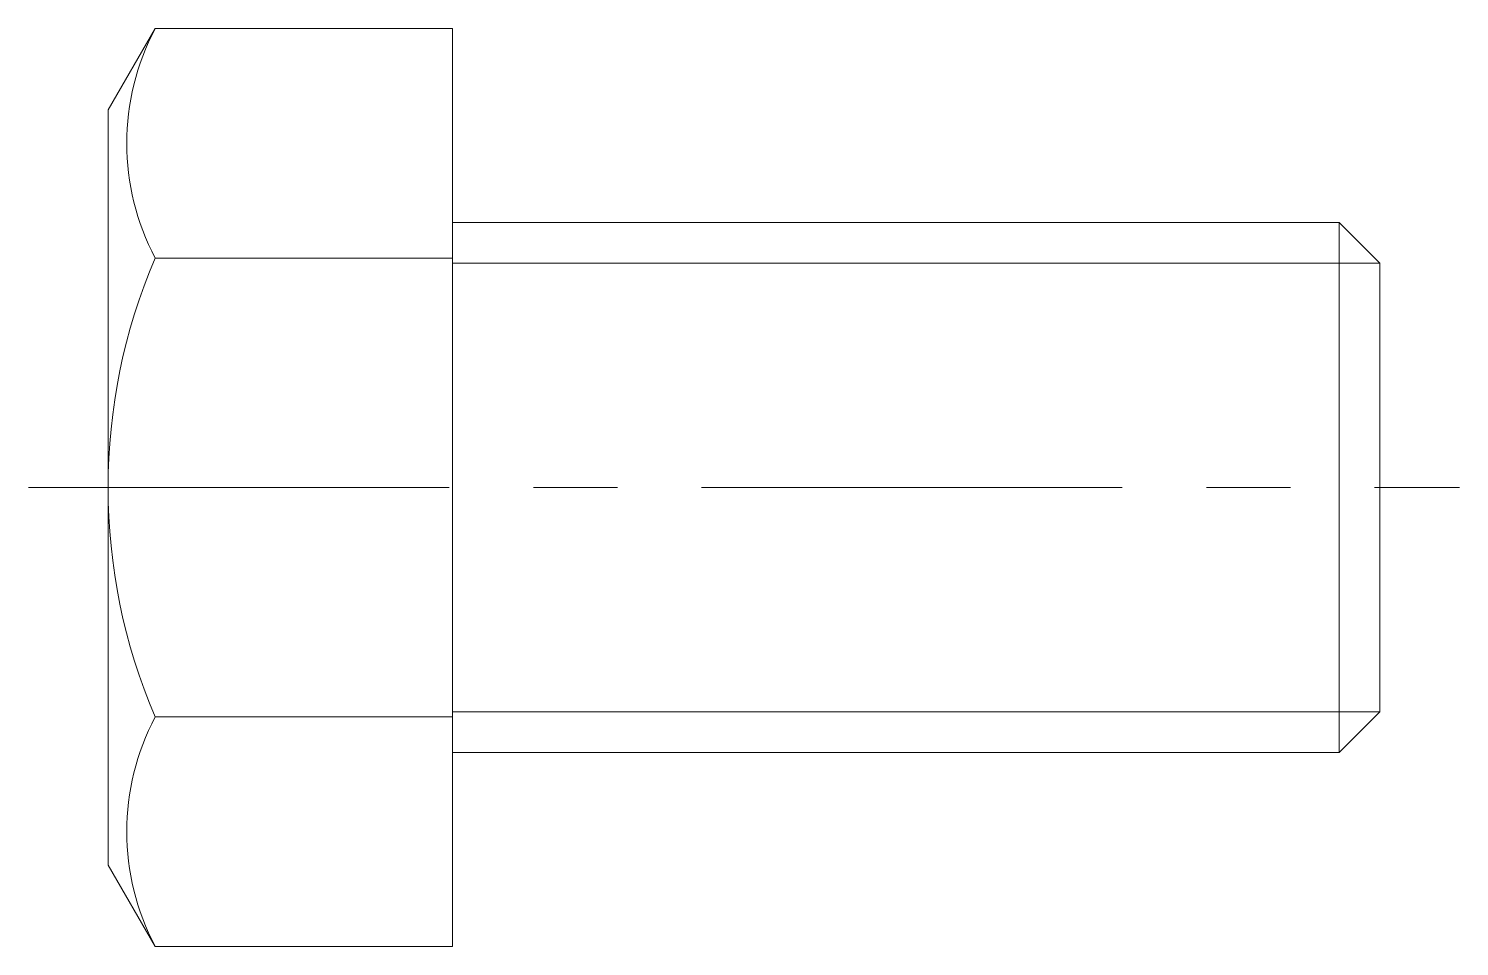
# Model space of a CAD drawing. Header units: millimetres. Extents: x -16 to 38, y -17.3 to 17.3.
import ezdxf

# ---------------------------------------------------------------- set-up
doc = ezdxf.new("R2010")
doc.units = ezdxf.units.MM
doc.header["$LTSCALE"] = 0.5
doc.linetypes.add('CENTER', pattern=[50.8, 31.75, -6.35, 6.35, -6.35])
doc.layers.get('0').update_dxf_attribs({"color": 9, "lineweight": 15})

msp = doc.modelspace()

# ---------------------------------------------------------------- linework, layer by layer
at = {"ltscale": 0.5}
for p, q in [((-11.227, 17.321), (-13, 14.25)), ((0, 17.321), (-11.227, 17.321)), ((0, 17.321), (0, -17.321)), ((-13, 14.25), (-13, -14.25)), ((0, 10), (33.467, 10)), ((35, 8.466), (33.467, 10)), ((33.467, 10), (33.467, -10)), ((0, 8.66), (-11.227, 8.66)), ((35, -8.467), (35, 8.466)), ((35, -8.467), (33.467, -10)), ((0, -8.66), (-11.227, -8.66)), ((0, -10), (33.467, -10)), ((-11.227, -17.321), (-13, -14.25)), ((0, -17.321), (-11.227, -17.321))]:
    msp.add_line(p, q, dxfattribs=at)
at = {"color": 5, "ltscale": 0.5}
for p, q in [((0, 8.466), (35, 8.466)), ((0, -8.467), (35, -8.467))]:
    msp.add_line(p, q, dxfattribs=at)
at = {"color": 1, "linetype": 'CENTER'}
msp.add_line((-16, 0), (38, 0), dxfattribs=at)
at = {"ltscale": 0.5}
for centre, radius, start, end in [((-2.97, 12.99), 9.323, 152.326, 207.674), ((9.04, 0), 22.04, 156.8627, 203.1373), ((-2.97, -12.99), 9.323, 152.326, 207.674)]:
    msp.add_arc(centre, radius, start, end, dxfattribs=at)

doc.saveas('drawing.dxf')
